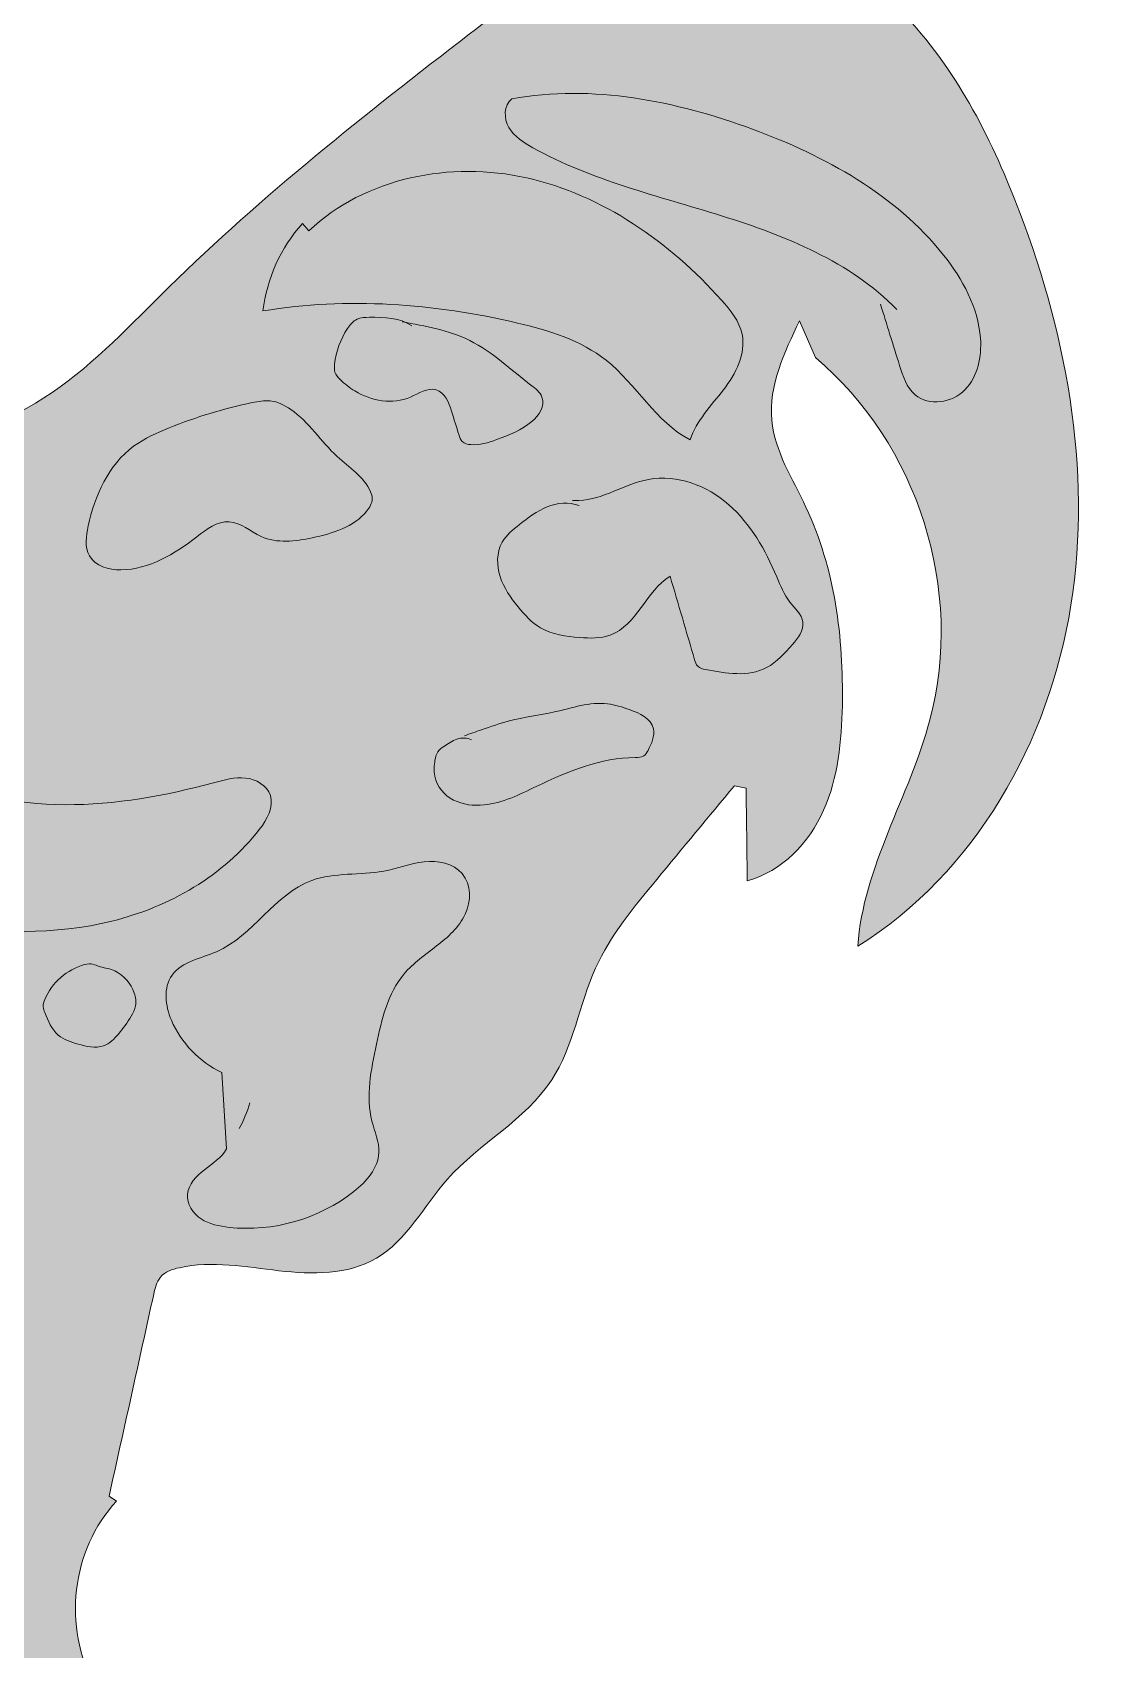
# Model space of a CAD drawing. Header units: inches. Extents: x 0.49 to 8.27, y -9.2 to -1.24.
# Drawn here: x 4.413 to 5.032, y -4.885 to -3.943 of the extents above; entities that cross this region are included whole.
import ezdxf

# ---------------------------------------------------------------- set-up
doc = ezdxf.new("R2010")
doc.units = ezdxf.units.IN
doc.header["$MEASUREMENT"] = 0
doc.layers.add('Coaster OPML design', color=7, linetype='Continuous', lineweight=0)

# ---------------------------------------------------------------- blocks, each defined once
blk = doc.blocks.new('Block_6')
at = {"layer": 'Coaster OPML design', "true_color": 0x321415, "transparency": 33554687}
h = blk.add_hatch(color=248, dxfattribs=at)
h.dxf.hatch_style = 2
edge = h.paths.add_edge_path()
edge.add_spline(control_points=[(4.10863, -3.8373), (4.14283, -3.90837), (4.17704, -3.97943), (4.21124, -4.05049), (4.22489, -4.07884), (4.23875, -4.10753), (4.25909, -4.13158), (4.27942, -4.15562), (4.30728, -4.17491), (4.33865, -4.17842), (4.36907, -4.18182), (4.39955, -4.17008), (4.42479, -4.15282), (4.45003, -4.13555), (4.47103, -4.11297), (4.4928, -4.09154), (4.5471, -4.03807), (4.60723, -3.99088), (4.66757, -3.94428), (4.70656, -3.91417), (4.74889, -3.88301), (4.79813, -3.87986), (4.84218, -3.87705), (4.88541, -3.89806), (4.91682, -3.92895), (4.94822, -3.95984), (4.9691, -3.9998), (4.98529, -4.0407), (5.01488, -4.11546), (5.03043, -4.19734), (5.01785, -4.27672), (5.00527, -4.3561), (4.9622, -4.43257), (4.89381, -4.47521), (4.89686, -4.42901), (4.9239, -4.38804), (4.93584, -4.34329), (4.95588, -4.26817), (4.92881, -4.18264), (4.86914, -4.13254), (4.86914, -4.13254), (4.85989, -4.1112), (4.85989, -4.1112), (4.851, -4.12942), (4.84187, -4.14883), (4.84378, -4.169), (4.8455, -4.18712), (4.85586, -4.20307), (4.86362, -4.21955), (4.88045, -4.25526), (4.88556, -4.29551), (4.88482, -4.33495), (4.88443, -4.35575), (4.88237, -4.37696), (4.87391, -4.39598), (4.86545, -4.415), (4.84969, -4.43171), (4.82949, -4.43701), (4.82926, -4.41906), (4.82902, -4.4011), (4.82879, -4.38315), (4.82879, -4.38315), (4.82202, -4.38171), (4.82202, -4.38171), (4.80693, -4.3999), (4.79184, -4.4181), (4.77674, -4.4363), (4.76334, -4.45247), (4.74977, -4.46889), (4.74116, -4.48802), (4.73158, -4.50931), (4.72838, -4.53347), (4.71561, -4.55302), (4.7003, -4.57643), (4.67357, -4.58981), (4.65498, -4.61073), (4.64118, -4.62626), (4.63151, -4.64625), (4.61357, -4.65678), (4.59686, -4.6666), (4.57615, -4.66621), (4.55687, -4.66402), (4.53759, -4.66182), (4.51794, -4.65812), (4.49899, -4.66228), (4.49485, -4.66319), (4.49054, -4.66462), (4.48783, -4.66787), (4.48557, -4.67058), (4.48474, -4.67417), (4.48398, -4.67762), (4.47532, -4.71683), (4.46666, -4.75603), (4.458, -4.79524), (4.458, -4.79524), (4.46222, -4.79827), (4.46222, -4.79827), (4.43602, -4.82641), (4.4307, -4.87178), (4.44968, -4.90518), (4.43383, -4.91238), (4.41756, -4.91866), (4.40098, -4.924), (4.39731, -4.92518), (4.39319, -4.92628), (4.38973, -4.92459), (4.38539, -4.92247), (4.3841, -4.91704), (4.3833, -4.91229), (4.37859, -4.88441), (4.37393, -4.85539), (4.3819, -4.82825), (4.38559, -4.81568), (4.3919, -4.80394), (4.39499, -4.7912), (4.39808, -4.77847), (4.39735, -4.7637), (4.38848, -4.75403), (4.38354, -4.74865), (4.37496, -4.74546), (4.36887, -4.7495), (4.36504, -4.75203), (4.36326, -4.75662), (4.36171, -4.76093), (4.34451, -4.80844), (4.32719, -4.85643), (4.32081, -4.90654), (4.31993, -4.91347), (4.3189, -4.92114), (4.31356, -4.92568), (4.30843, -4.93005), (4.30095, -4.93006), (4.29422, -4.92948), (4.27788, -4.92807), (4.26172, -4.92449), (4.24631, -4.91888), (4.27448, -4.88244), (4.2962, -4.84105), (4.31017, -4.79721), (4.31389, -4.78554), (4.3171, -4.77342), (4.31629, -4.7612), (4.31499, -4.74159), (4.30366, -4.72425), (4.29269, -4.70792), (4.26704, -4.66975), (4.2414, -4.63157), (4.21575, -4.5934), (4.21575, -4.5934), (4.23323, -4.58651), (4.23323, -4.58651), (4.15032, -4.56602), (4.06451, -4.53273), (4.01517, -4.46328), (3.98137, -4.41572), (3.96868, -4.35624), (3.9653, -4.29806), (3.96192, -4.23988), (3.96705, -4.18152), (3.96503, -4.12328), (3.96354, -4.08051), (3.95839, -4.03636), (3.97251, -3.99594), (3.98358, -3.96428), (4.0056, -3.93768), (4.02022, -3.90749), (4.03484, -3.8773), (4.04093, -3.83876), (4.02069, -3.81198), (4.0252, -3.83152), (4.03026, -3.85208), (4.04421, -3.86654), (4.05815, -3.88101), (4.08411, -3.88598), (4.09797, -3.87144), (4.10775, -3.86119), (4.10829, -3.84494), (4.10392, -3.83148), (4.09955, -3.81803), (4.09111, -3.80633), (4.08442, -3.79386), (4.06724, -3.76183), (4.06163, -3.72474), (4.04534, -3.69224), (4.02906, -3.65974), (3.99552, -3.63048), (3.95975, -3.63754), (3.94037, -3.64136), (3.92461, -3.65501), (3.91043, -3.66871), (3.89625, -3.68241), (3.88201, -3.6971), (3.86353, -3.70405), (3.84504, -3.71099), (3.82081, -3.70743), (3.81069, -3.69053), (3.81811, -3.71112), (3.83312, -3.72889), (3.85221, -3.73969), (3.83708, -3.76854), (3.82195, -3.79739), (3.80682, -3.82623), (3.83061, -3.82314), (3.85439, -3.82005), (3.87818, -3.81695), (3.87099, -3.84736), (3.86375, -3.87837), (3.86618, -3.90952), (3.86861, -3.94067), (3.88231, -3.97256), (3.90877, -3.98934), (3.89284, -3.97885), (3.88941, -3.95603), (3.89545, -3.93799), (3.90148, -3.91994), (3.91475, -3.90539), (3.9271, -3.89089), (3.93945, -3.87639), (3.95163, -3.8605), (3.95467, -3.84172), (3.95752, -3.82413), (3.95209, -3.80524), (3.9589, -3.78876), (3.96599, -3.77161), (3.98571, -3.75486), (3.97638, -3.73882), (3.97153, -3.73048), (3.96096, -3.72792), (3.95199, -3.72431), (3.94302, -3.7207), (3.93357, -3.71261), (3.93598, -3.70328), (3.93837, -3.69403), (3.95011, -3.69148), (3.95966, -3.69066), (3.98823, -3.68822), (4.0168, -3.68578), (4.04537, -3.68334)], knot_values=[0, 0, 0, 0, 1, 1, 1, 2, 2, 2, 3, 3, 3, 4, 4, 4, 5, 5, 5, 6, 6, 6, 7, 7, 7, 8, 8, 8, 9, 9, 9, 10, 10, 10, 11, 11, 11, 12, 12, 12, 13, 13, 13, 14, 14, 14, 15, 15, 15, 16, 16, 16, 17, 17, 17, 18, 18, 18, 19, 19, 19, 20, 20, 20, 21, 21, 21, 22, 22, 22, 23, 23, 23, 24, 24, 24, 25, 25, 25, 26, 26, 26, 27, 27, 27, 28, 28, 28, 29, 29, 29, 30, 30, 30, 31, 31, 31, 32, 32, 32, 33, 33, 33, 34, 34, 34, 35, 35, 35, 36, 36, 36, 37, 37, 37, 38, 38, 38, 39, 39, 39, 40, 40, 40, 41, 41, 41, 42, 42, 42, 43, 43, 43, 44, 44, 44, 45, 45, 45, 46, 46, 46, 47, 47, 47, 48, 48, 48, 49, 49, 49, 50, 50, 50, 51, 51, 51, 52, 52, 52, 53, 53, 53, 54, 54, 54, 55, 55, 55, 56, 56, 56, 57, 57, 57, 58, 58, 58, 59, 59, 59, 60, 60, 60, 61, 61, 61, 62, 62, 62, 63, 63, 63, 64, 64, 64, 65, 65, 65, 66, 66, 66, 67, 67, 67, 68, 68, 68, 69, 69, 69, 70, 70, 70, 71, 71, 71, 72, 72, 72, 73, 73, 73, 74, 74, 74, 75, 75, 75, 76, 76, 76, 77, 77, 77, 78, 78, 78, 79, 79, 79, 79], degree=3, periodic=0)
edge.add_line((4.04537, -3.68334), (4.10863, -3.8373))
at = {"layer": 'Coaster OPML design', "true_color": 0xfbd407, "transparency": 33554687}
h = blk.add_hatch(color=40, dxfattribs=at)
h.dxf.hatch_style = 2
edge = h.paths.add_edge_path()
edge.add_spline(control_points=[(4.90701, -4.10137), (4.91071, -4.11327), (4.91441, -4.12518), (4.91812, -4.13709), (4.92005, -4.14332), (4.9222, -4.14988), (4.92714, -4.15413), (4.93527, -4.16114), (4.94874, -4.15887), (4.95623, -4.15117), (4.96372, -4.14347), (4.96604, -4.13194), (4.96523, -4.12123), (4.96386, -4.10336), (4.95484, -4.08688), (4.94372, -4.07283), (4.91583, -4.0376), (4.87474, -4.01514), (4.83258, -3.99959), (4.78786, -3.9831), (4.73931, -3.97333), (4.69242, -3.98187), (4.68767, -3.98575), (4.68762, -3.99339), (4.69074, -3.99867), (4.69386, -4.00395), (4.69931, -4.00737), (4.70467, -4.01035), (4.73877, -4.02927), (4.77727, -4.03836), (4.8145, -4.04997), (4.85173, -4.06158), (4.88932, -4.07667), (4.9166, -4.10455)], knot_values=[0, 0, 0, 0, 1, 1, 1, 2, 2, 2, 3, 3, 3, 4, 4, 4, 5, 5, 5, 6, 6, 6, 7, 7, 7, 8, 8, 8, 9, 9, 9, 10, 10, 10, 11, 11, 11, 11], degree=3, periodic=0)
edge.add_line((4.9166, -4.10455), (4.90701, -4.10137))
h = blk.add_hatch(color=40, dxfattribs=at)
h.dxf.hatch_style = 2
edge = h.paths.add_edge_path()
edge.add_spline(control_points=[(4.5705, -4.0544), (4.55787, -4.0685), (4.54974, -4.08657), (4.54755, -4.10537), (4.59665, -4.09721), (4.64728, -4.10094), (4.69572, -4.11239), (4.71404, -4.11672), (4.7326, -4.1224), (4.74735, -4.13411), (4.76502, -4.14814), (4.77622, -4.17006), (4.79626, -4.18041), (4.79992, -4.16926), (4.80846, -4.16054), (4.81559, -4.15122), (4.82273, -4.1419), (4.82887, -4.13038), (4.82645, -4.1189), (4.82484, -4.11126), (4.81969, -4.10491), (4.81448, -4.0991), (4.78422, -4.06533), (4.74536, -4.03783), (4.70112, -4.0279), (4.65687, -4.01797), (4.60706, -4.02758), (4.57418, -4.05882), (4.57418, -4.05882), (4.5705, -4.0544), (4.5705, -4.0544)], knot_values=[0, 0, 0, 0, 1, 1, 1, 2, 2, 2, 3, 3, 3, 4, 4, 4, 5, 5, 5, 6, 6, 6, 7, 7, 7, 8, 8, 8, 9, 9, 9, 10, 10, 10, 10], degree=3, periodic=0)
h = blk.add_hatch(color=40, dxfattribs=at)
h.dxf.hatch_style = 2
edge = h.paths.add_edge_path()
edge.add_spline(control_points=[(4.6343, -4.11408), (4.62729, -4.10911), (4.61807, -4.109), (4.60948, -4.10908), (4.60704, -4.1091), (4.60452, -4.10914), (4.60231, -4.11018), (4.59994, -4.11129), (4.59821, -4.11342), (4.59676, -4.1156), (4.59264, -4.12179), (4.59004, -4.12897), (4.58924, -4.13636), (4.58908, -4.13789), (4.58899, -4.13948), (4.58946, -4.14094), (4.59, -4.14264), (4.59124, -4.14403), (4.59251, -4.14528), (4.59509, -4.14782), (4.59796, -4.15006), (4.60104, -4.15194), (4.61067, -4.1578), (4.62305, -4.15997), (4.63338, -4.15548), (4.63826, -4.15336), (4.64326, -4.14978), (4.64836, -4.15127), (4.65352, -4.15279), (4.6558, -4.15866), (4.65738, -4.16379), (4.65877, -4.16832), (4.66016, -4.17285), (4.66155, -4.17738), (4.662, -4.17882), (4.66248, -4.18032), (4.66354, -4.18139), (4.66481, -4.18265), (4.66668, -4.18306), (4.66847, -4.18319), (4.67361, -4.18357), (4.67869, -4.182), (4.68355, -4.18029), (4.69081, -4.17772), (4.69805, -4.1747), (4.70397, -4.16979), (4.70821, -4.16627), (4.7119, -4.16069), (4.70996, -4.15553), (4.70887, -4.15261), (4.70622, -4.15061), (4.70375, -4.14871), (4.692, -4.13967), (4.68118, -4.12915), (4.66791, -4.12256), (4.65567, -4.11648), (4.64198, -4.11406), (4.62851, -4.11172)], knot_values=[0, 0, 0, 0, 1, 1, 1, 2, 2, 2, 3, 3, 3, 4, 4, 4, 5, 5, 5, 6, 6, 6, 7, 7, 7, 8, 8, 8, 9, 9, 9, 10, 10, 10, 11, 11, 11, 12, 12, 12, 13, 13, 13, 14, 14, 14, 15, 15, 15, 16, 16, 16, 17, 17, 17, 18, 18, 18, 19, 19, 19, 19], degree=3, periodic=0)
edge.add_line((4.62851, -4.11172), (4.6343, -4.11408))
h = blk.add_hatch(color=40, dxfattribs=at)
h.dxf.hatch_style = 2
edge = h.paths.add_edge_path()
edge.add_spline(control_points=[(4.44583, -4.23048), (4.4446, -4.23631), (4.44362, -4.24276), (4.44659, -4.24792), (4.45007, -4.25399), (4.45786, -4.25614), (4.46485, -4.25607), (4.48124, -4.2559), (4.49615, -4.24682), (4.50911, -4.2368), (4.5147, -4.23247), (4.52087, -4.22765), (4.52794, -4.22811), (4.53479, -4.22856), (4.54021, -4.23385), (4.54647, -4.23667), (4.55568, -4.24082), (4.56635, -4.23947), (4.57624, -4.23741), (4.58804, -4.23495), (4.60042, -4.23111), (4.60806, -4.22178), (4.60972, -4.21974), (4.61117, -4.21731), (4.61114, -4.21467), (4.61113, -4.21326), (4.61069, -4.21189), (4.61013, -4.2106), (4.60639, -4.20187), (4.59776, -4.19649), (4.59077, -4.19007), (4.5813, -4.18137), (4.57427, -4.17003), (4.56371, -4.16269), (4.56014, -4.16021), (4.55612, -4.1582), (4.55179, -4.15774), (4.5483, -4.15737), (4.54478, -4.15803), (4.54134, -4.15874), (4.52483, -4.16218), (4.50863, -4.16708), (4.49298, -4.17337), (4.48574, -4.17629), (4.47856, -4.17953), (4.47227, -4.18415), (4.45761, -4.1949), (4.44947, -4.21323), (4.44583, -4.23048)], knot_values=[0, 0, 0, 0, 1, 1, 1, 2, 2, 2, 3, 3, 3, 4, 4, 4, 5, 5, 5, 6, 6, 6, 7, 7, 7, 8, 8, 8, 9, 9, 9, 10, 10, 10, 11, 11, 11, 12, 12, 12, 13, 13, 13, 14, 14, 14, 15, 15, 15, 16, 16, 16, 16], degree=3, periodic=0)
h = blk.add_hatch(color=40, dxfattribs=at)
h.dxf.hatch_style = 2
edge = h.paths.add_edge_path()
edge.add_spline(control_points=[(4.73152, -4.2187), (4.72564, -4.2163), (4.71883, -4.21704), (4.71294, -4.21942), (4.70704, -4.2218), (4.70189, -4.22568), (4.6969, -4.22962), (4.69308, -4.23263), (4.68922, -4.2358), (4.68683, -4.24003), (4.68346, -4.24601), (4.68349, -4.25346), (4.6856, -4.25998), (4.68771, -4.2665), (4.69171, -4.27224), (4.69602, -4.27757), (4.69981, -4.28226), (4.70397, -4.28679), (4.70918, -4.28982), (4.71598, -4.29376), (4.72402, -4.29485), (4.73186, -4.29545), (4.73785, -4.29591), (4.74405, -4.29611), (4.7497, -4.29403), (4.76518, -4.28835), (4.77057, -4.26851), (4.78454, -4.25972), (4.7893, -4.27597), (4.79406, -4.29222), (4.79883, -4.30848), (4.79922, -4.30982), (4.79965, -4.31123), (4.80064, -4.31222), (4.80182, -4.31339), (4.80355, -4.31376), (4.80518, -4.31408), (4.81706, -4.3164), (4.83002, -4.31859), (4.84075, -4.31298), (4.84673, -4.30985), (4.8513, -4.30463), (4.85571, -4.29952), (4.85894, -4.29579), (4.86239, -4.2914), (4.86176, -4.2865), (4.86118, -4.28187), (4.85719, -4.27857), (4.8543, -4.2749), (4.85086, -4.27052), (4.84882, -4.26524), (4.84664, -4.26012), (4.84002, -4.24454), (4.83145, -4.22939), (4.81874, -4.21821), (4.80603, -4.20704), (4.78862, -4.20028), (4.77199, -4.20341), (4.75805, -4.20603), (4.74563, -4.2152), (4.73146, -4.21572), (4.7302, -4.21577), (4.72894, -4.21575), (4.72768, -4.21572)], knot_values=[0, 0, 0, 0, 1, 1, 1, 2, 2, 2, 3, 3, 3, 4, 4, 4, 5, 5, 5, 6, 6, 6, 7, 7, 7, 8, 8, 8, 9, 9, 9, 10, 10, 10, 11, 11, 11, 12, 12, 12, 13, 13, 13, 14, 14, 14, 15, 15, 15, 16, 16, 16, 17, 17, 17, 18, 18, 18, 19, 19, 19, 20, 20, 20, 21, 21, 21, 21], degree=3, periodic=0)
edge.add_line((4.72768, -4.21572), (4.73152, -4.2187))
h = blk.add_hatch(color=40, dxfattribs=at)
h.dxf.hatch_style = 2
edge = h.paths.add_edge_path()
edge.add_spline(control_points=[(4.66895, -4.35509), (4.66641, -4.35363), (4.66322, -4.35371), (4.66045, -4.35464), (4.65767, -4.35556), (4.65522, -4.35724), (4.65281, -4.35889), (4.65153, -4.35977), (4.65022, -4.36068), (4.64933, -4.36196), (4.64833, -4.36341), (4.64796, -4.3652), (4.64768, -4.36694), (4.6472, -4.37001), (4.64694, -4.37317), (4.64753, -4.37623), (4.64868, -4.38221), (4.65308, -4.38727), (4.65849, -4.39006), (4.66391, -4.39285), (4.67022, -4.39354), (4.67628, -4.39291), (4.687, -4.39181), (4.69688, -4.38684), (4.7066, -4.38218), (4.72485, -4.37343), (4.74414, -4.36532), (4.76438, -4.36531), (4.76607, -4.36531), (4.76788, -4.36533), (4.76928, -4.36439), (4.77042, -4.36363), (4.77109, -4.36236), (4.77171, -4.36114), (4.77372, -4.35722), (4.77579, -4.35288), (4.7748, -4.34859), (4.77341, -4.34253), (4.76677, -4.33949), (4.76091, -4.33744), (4.75674, -4.33598), (4.75252, -4.33457), (4.74814, -4.33404), (4.73776, -4.33277), (4.7275, -4.33647), (4.7173, -4.33879), (4.70858, -4.34077), (4.69966, -4.34177), (4.691, -4.34398), (4.68551, -4.34539), (4.68015, -4.34728), (4.6748, -4.34916), (4.67146, -4.35034), (4.66812, -4.35152), (4.66478, -4.3527)], knot_values=[0, 0, 0, 0, 1, 1, 1, 2, 2, 2, 3, 3, 3, 4, 4, 4, 5, 5, 5, 6, 6, 6, 7, 7, 7, 8, 8, 8, 9, 9, 9, 10, 10, 10, 11, 11, 11, 12, 12, 12, 13, 13, 13, 14, 14, 14, 15, 15, 15, 16, 16, 16, 17, 17, 17, 18, 18, 18, 18], degree=3, periodic=0)
edge.add_line((4.66478, -4.3527), (4.66895, -4.35509))
h = blk.add_hatch(color=40, dxfattribs=at)
h.dxf.hatch_style = 2
edge = h.paths.add_edge_path()
edge.add_spline(control_points=[(4.33861, -4.35734), (4.32812, -4.35943), (4.31726, -4.35667), (4.3066, -4.35749), (4.29594, -4.35832), (4.28404, -4.36501), (4.28372, -4.3757), (4.28357, -4.38068), (4.28599, -4.38532), (4.28836, -4.3897), (4.29496, -4.40195), (4.30157, -4.4142), (4.30817, -4.42645), (4.31261, -4.43468), (4.31721, -4.44311), (4.32435, -4.44915), (4.33342, -4.45682), (4.34552, -4.45973), (4.35722, -4.46181), (4.39109, -4.46782), (4.42626, -4.4688), (4.45965, -4.46053), (4.49304, -4.45226), (4.5246, -4.43423), (4.5456, -4.40699), (4.54995, -4.40134), (4.55402, -4.39422), (4.55184, -4.38744), (4.54992, -4.38148), (4.54354, -4.37787), (4.5373, -4.37724), (4.53106, -4.37662), (4.52487, -4.37838), (4.51882, -4.38001), (4.49059, -4.38762), (4.46156, -4.39293), (4.43233, -4.39278), (4.4031, -4.39263), (4.37358, -4.38685), (4.3477, -4.37328), (4.3477, -4.37328), (4.33861, -4.35734), (4.33861, -4.35734)], knot_values=[0, 0, 0, 0, 1, 1, 1, 2, 2, 2, 3, 3, 3, 4, 4, 4, 5, 5, 5, 6, 6, 6, 7, 7, 7, 8, 8, 8, 9, 9, 9, 10, 10, 10, 11, 11, 11, 12, 12, 12, 13, 13, 13, 14, 14, 14, 14], degree=3, periodic=0)
h = blk.add_hatch(color=40, dxfattribs=at)
h.dxf.hatch_style = 2
edge = h.paths.add_edge_path()
edge.add_spline(control_points=[(4.5263, -4.59313), (4.52339, -4.59831), (4.51814, -4.60164), (4.51345, -4.60529), (4.50876, -4.60893), (4.50418, -4.61364), (4.50366, -4.61956), (4.50316, -4.62525), (4.50675, -4.63073), (4.51153, -4.63387), (4.5163, -4.63701), (4.5221, -4.63818), (4.52778, -4.6388), (4.5535, -4.64159), (4.5802, -4.63391), (4.6005, -4.61787), (4.60777, -4.61213), (4.61464, -4.60447), (4.61503, -4.59521), (4.61529, -4.58899), (4.61256, -4.58309), (4.61101, -4.57706), (4.60725, -4.56243), (4.61042, -4.54702), (4.6136, -4.53226), (4.61672, -4.51777), (4.62013, -4.50266), (4.62967, -4.49132), (4.63505, -4.48493), (4.64204, -4.48015), (4.64864, -4.47502), (4.65523, -4.46989), (4.66167, -4.46412), (4.66524, -4.45656), (4.66881, -4.44901), (4.66891, -4.43929), (4.6635, -4.43292), (4.65829, -4.42679), (4.64936, -4.42515), (4.64136, -4.42605), (4.63335, -4.42695), (4.62574, -4.42993), (4.61783, -4.43142), (4.60398, -4.43402), (4.58929, -4.43204), (4.57606, -4.43684), (4.55419, -4.44478), (4.54186, -4.46902), (4.52055, -4.47835), (4.51149, -4.48232), (4.50045, -4.4839), (4.49468, -4.49194), (4.48934, -4.49937), (4.49067, -4.50975), (4.49423, -4.51818), (4.49985, -4.53146), (4.51053, -4.54254), (4.52361, -4.54863), (4.52361, -4.54863), (4.5263, -4.59313), (4.5263, -4.59313)], knot_values=[0, 0, 0, 0, 1, 1, 1, 2, 2, 2, 3, 3, 3, 4, 4, 4, 5, 5, 5, 6, 6, 6, 7, 7, 7, 8, 8, 8, 9, 9, 9, 10, 10, 10, 11, 11, 11, 12, 12, 12, 13, 13, 13, 14, 14, 14, 15, 15, 15, 16, 16, 16, 17, 17, 17, 18, 18, 18, 19, 19, 19, 20, 20, 20, 20], degree=3, periodic=0)
h = blk.add_hatch(color=40, dxfattribs=at)
h.dxf.hatch_style = 2
edge = h.paths.add_edge_path()
edge.add_spline(control_points=[(4.44374, -4.48583), (4.43347, -4.48863), (4.42468, -4.49637), (4.42058, -4.50619), (4.42003, -4.50752), (4.41955, -4.50892), (4.41963, -4.51036), (4.41969, -4.51156), (4.42013, -4.5127), (4.42057, -4.51381), (4.42245, -4.51858), (4.42446, -4.52355), (4.42836, -4.52687), (4.43161, -4.52964), (4.43581, -4.53096), (4.43991, -4.53214), (4.44475, -4.53353), (4.44998, -4.53481), (4.45472, -4.53312), (4.45823, -4.53187), (4.46099, -4.52913), (4.46341, -4.52629), (4.46618, -4.52303), (4.46867, -4.51953), (4.47084, -4.51585), (4.47194, -4.51397), (4.47298, -4.512), (4.47338, -4.50986), (4.47384, -4.5074), (4.47344, -4.50484), (4.47265, -4.50247), (4.47078, -4.49688), (4.46653, -4.49218), (4.4613, -4.48952), (4.45853, -4.48811), (4.45574, -4.48798), (4.45287, -4.48708), (4.44946, -4.486), (4.44756, -4.48478), (4.44374, -4.48583)], knot_values=[0, 0, 0, 0, 1, 1, 1, 2, 2, 2, 3, 3, 3, 4, 4, 4, 5, 5, 5, 6, 6, 6, 7, 7, 7, 8, 8, 8, 9, 9, 9, 10, 10, 10, 11, 11, 11, 12, 12, 12, 13, 13, 13, 13], degree=3, periodic=0)
h = blk.add_hatch(color=40, dxfattribs=at)
h.dxf.hatch_style = 2
edge = h.paths.add_edge_path()
edge.add_spline(control_points=[(4.53982, -4.56627), (4.53844, -4.57151), (4.53638, -4.57656), (4.53372, -4.58127)], knot_values=[0, 0, 0, 0, 1, 1, 1, 1], degree=3, periodic=0)
edge.add_line((4.53372, -4.58127), (4.53982, -4.56627))
at = {"layer": 'Coaster OPML design', "color": 28, "lineweight": 80, "true_color": 0x401311}
for points, knots in [([(8.09986, -5.84706), (8.12642, -5.82127), (8.20802, -5.41406), (8.20802, -5.41406), (8.20802, -5.41406), (8.21038, -5.41507), (8.21038, -5.41507), (8.21876, -5.31126), (8.22303, -5.20629), (8.22303, -5.10032), (8.22303, -2.968), (6.49444, -1.23941), (4.36212, -1.23941), (2.2298, -1.23941), (0.50121, -2.968), (0.50121, -5.10032), (0.50121, -5.20629), (0.50548, -5.31126), (0.51385, -5.41507), (0.51385, -5.41507), (0.55906, -5.81435), (0.58293, -5.83975)], [0, 0, 0, 0, 1, 1, 1, 2, 2, 2, 3, 3, 3, 4, 4, 4, 5, 5, 5, 6, 6, 6, 7, 7, 7, 7]), ([(8.01672, -5.84283), (8.04136, -5.78894), (8.11221, -5.41507), (8.11221, -5.41507), (8.12035, -5.31424), (8.12449, -5.21229), (8.12449, -5.10937), (8.12449, -3.03838), (6.44563, -1.35952), (4.37464, -1.35952), (2.30365, -1.35952), (0.62478, -3.03838), (0.62478, -5.10937), (0.62478, -5.21229), (0.62893, -5.31424), (0.63706, -5.41507), (0.63706, -5.41507), (0.69301, -5.82512), (0.70301, -5.85438)], [0, 0, 0, 0, 1, 1, 1, 2, 2, 2, 3, 3, 3, 4, 4, 4, 5, 5, 5, 6, 6, 6, 6]), ([(7.89818, -5.83744), (7.93667, -5.79125), (8.00477, -5.41507), (8.00477, -5.41507), (8.01269, -5.31693), (8.01672, -5.2177), (8.01672, -5.11752), (8.01672, -3.10176), (6.38263, -1.46767), (4.36687, -1.46767), (2.35111, -1.46767), (0.71701, -3.10176), (0.71701, -5.11752), (0.71701, -5.2177), (0.72105, -5.31693), (0.72897, -5.41507), (0.72897, -5.41507), (0.79308, -5.79279), (0.82464, -5.84514)], [0, 0, 0, 0, 1, 1, 1, 2, 2, 2, 3, 3, 3, 4, 4, 4, 5, 5, 5, 6, 6, 6, 6]), ([(7.80734, -5.85284), (7.82736, -5.80126), (7.8896, -5.41507), (7.8896, -5.41507), (7.89728, -5.31992), (7.90119, -5.22371), (7.90119, -5.12659), (7.90119, -3.17225), (6.31688, -1.58794), (4.36254, -1.58794), (2.4082, -1.58794), (0.82389, -3.17225), (0.82389, -5.12659), (0.82389, -5.22371), (0.8278, -5.31992), (0.83548, -5.41507), (0.83548, -5.41507), (0.93626, -5.84668), (0.95011, -5.85438)], [0, 0, 0, 0, 1, 1, 1, 2, 2, 2, 3, 3, 3, 4, 4, 4, 5, 5, 5, 6, 6, 6, 6])]:
    blk.add_open_spline(points, degree=3, knots=knots, dxfattribs=at)
at = {"layer": 'Coaster OPML design', "color": 28, "lineweight": 80, "true_color": 0x451813}
blk.add_open_spline([(1.01324, -5.86143), (0.96381, -5.6293), (0.9378, -5.38847), (0.9378, -5.14156), (0.9378, -3.24628), (2.47044, -1.70986), (4.36106, -1.70986), (6.25167, -1.70986), (7.78432, -3.24628), (7.78432, -5.14156), (7.78432, -5.38668), (7.75868, -5.62581), (7.70994, -5.85638)], degree=3, knots=[0, 0, 0, 0, 1, 1, 1, 2, 2, 2, 3, 3, 3, 4, 4, 4, 4], dxfattribs=at)
at = {"layer": 'Coaster OPML design'}
for points, knots in [([(6.091, -5.41276), (6.10311, -5.32751), (6.10938, -5.24032), (6.10938, -5.15162), (6.10938, -4.16031), (5.32619, -3.3567), (4.36008, -3.3567), (3.39397, -3.3567), (2.61078, -4.16031), (2.61078, -5.15162), (2.61078, -5.24032), (2.61705, -5.32751), (2.62916, -5.41276), (2.62916, -5.41276), (0.96178, -5.41345), (0.96178, -5.41345), (0.95552, -5.32874), (0.95233, -5.24317), (0.95233, -5.15686), (0.95233, -3.26187), (2.48852, -1.72568), (4.38351, -1.72568), (6.27849, -1.72568), (7.81468, -3.26187), (7.81468, -5.15686), (7.81468, -5.24293), (7.81151, -5.32827), (7.80528, -5.41276)], [0, 0, 0, 0, 1, 1, 1, 2, 2, 2, 3, 3, 3, 4, 4, 4, 5, 5, 5, 6, 6, 6, 7, 7, 7, 8, 8, 8, 9, 9, 9, 9]), ([(4.90701, -4.10137), (4.91071, -4.11327), (4.91441, -4.12518), (4.91812, -4.13709), (4.92005, -4.14332), (4.9222, -4.14988), (4.92714, -4.15413), (4.93527, -4.16114), (4.94874, -4.15887), (4.95623, -4.15117), (4.96372, -4.14347), (4.96604, -4.13194), (4.96523, -4.12123), (4.96386, -4.10336), (4.95484, -4.08688), (4.94372, -4.07283), (4.91583, -4.0376), (4.87474, -4.01514), (4.83258, -3.99959), (4.78786, -3.9831), (4.73931, -3.97333), (4.69242, -3.98187), (4.68767, -3.98575), (4.68762, -3.99339), (4.69074, -3.99867), (4.69386, -4.00395), (4.69931, -4.00737), (4.70467, -4.01035), (4.73877, -4.02927), (4.77727, -4.03836), (4.8145, -4.04997), (4.85173, -4.06158), (4.88932, -4.07667), (4.9166, -4.10455)], [0, 0, 0, 0, 1, 1, 1, 2, 2, 2, 3, 3, 3, 4, 4, 4, 5, 5, 5, 6, 6, 6, 7, 7, 7, 8, 8, 8, 9, 9, 9, 10, 10, 10, 11, 11, 11, 11]), ([(4.5705, -4.0544), (4.55787, -4.0685), (4.54974, -4.08657), (4.54755, -4.10537), (4.59665, -4.09721), (4.64728, -4.10094), (4.69572, -4.11239), (4.71404, -4.11672), (4.7326, -4.1224), (4.74735, -4.13411), (4.76502, -4.14814), (4.77622, -4.17006), (4.79626, -4.18041), (4.79992, -4.16926), (4.80846, -4.16054), (4.81559, -4.15122), (4.82273, -4.1419), (4.82887, -4.13038), (4.82645, -4.1189), (4.82484, -4.11126), (4.81969, -4.10491), (4.81448, -4.0991), (4.78422, -4.06533), (4.74536, -4.03783), (4.70112, -4.0279), (4.65687, -4.01797), (4.60706, -4.02758), (4.57418, -4.05882), (4.57418, -4.05882), (4.5705, -4.0544), (4.5705, -4.0544)], [0, 0, 0, 0, 1, 1, 1, 2, 2, 2, 3, 3, 3, 4, 4, 4, 5, 5, 5, 6, 6, 6, 7, 7, 7, 8, 8, 8, 9, 9, 9, 10, 10, 10, 10]), ([(4.6343, -4.11408), (4.62729, -4.10911), (4.61807, -4.109), (4.60948, -4.10908), (4.60704, -4.1091), (4.60452, -4.10914), (4.60231, -4.11018), (4.59994, -4.11129), (4.59821, -4.11342), (4.59676, -4.1156), (4.59264, -4.12179), (4.59004, -4.12897), (4.58924, -4.13636), (4.58908, -4.13789), (4.58899, -4.13948), (4.58946, -4.14094), (4.59, -4.14264), (4.59124, -4.14403), (4.59251, -4.14528), (4.59509, -4.14782), (4.59796, -4.15006), (4.60104, -4.15194), (4.61067, -4.1578), (4.62305, -4.15997), (4.63338, -4.15548), (4.63826, -4.15336), (4.64326, -4.14978), (4.64836, -4.15127), (4.65352, -4.15279), (4.6558, -4.15866), (4.65738, -4.16379), (4.65877, -4.16832), (4.66016, -4.17285), (4.66155, -4.17738), (4.662, -4.17882), (4.66248, -4.18032), (4.66354, -4.18139), (4.66481, -4.18265), (4.66668, -4.18306), (4.66847, -4.18319), (4.67361, -4.18357), (4.67869, -4.182), (4.68355, -4.18029), (4.69081, -4.17772), (4.69805, -4.1747), (4.70397, -4.16979), (4.70821, -4.16627), (4.7119, -4.16069), (4.70996, -4.15553), (4.70887, -4.15261), (4.70622, -4.15061), (4.70375, -4.14871), (4.692, -4.13967), (4.68118, -4.12915), (4.66791, -4.12256), (4.65567, -4.11648), (4.64198, -4.11406), (4.62851, -4.11172)], [0, 0, 0, 0, 1, 1, 1, 2, 2, 2, 3, 3, 3, 4, 4, 4, 5, 5, 5, 6, 6, 6, 7, 7, 7, 8, 8, 8, 9, 9, 9, 10, 10, 10, 11, 11, 11, 12, 12, 12, 13, 13, 13, 14, 14, 14, 15, 15, 15, 16, 16, 16, 17, 17, 17, 18, 18, 18, 19, 19, 19, 19]), ([(4.44583, -4.23048), (4.4446, -4.23631), (4.44362, -4.24276), (4.44659, -4.24792), (4.45007, -4.25399), (4.45786, -4.25614), (4.46485, -4.25607), (4.48124, -4.2559), (4.49615, -4.24682), (4.50911, -4.2368), (4.5147, -4.23247), (4.52087, -4.22765), (4.52794, -4.22811), (4.53479, -4.22856), (4.54021, -4.23385), (4.54647, -4.23667), (4.55568, -4.24082), (4.56635, -4.23947), (4.57624, -4.23741), (4.58804, -4.23495), (4.60042, -4.23111), (4.60806, -4.22178), (4.60972, -4.21974), (4.61117, -4.21731), (4.61114, -4.21467), (4.61113, -4.21326), (4.61069, -4.21189), (4.61013, -4.2106), (4.60639, -4.20187), (4.59776, -4.19649), (4.59077, -4.19007), (4.5813, -4.18137), (4.57427, -4.17003), (4.56371, -4.16269), (4.56014, -4.16021), (4.55612, -4.1582), (4.55179, -4.15774), (4.5483, -4.15737), (4.54478, -4.15803), (4.54134, -4.15874), (4.52483, -4.16218), (4.50863, -4.16708), (4.49298, -4.17337), (4.48574, -4.17629), (4.47856, -4.17953), (4.47227, -4.18415), (4.45761, -4.1949), (4.44947, -4.21323), (4.44583, -4.23048)], [0, 0, 0, 0, 1, 1, 1, 2, 2, 2, 3, 3, 3, 4, 4, 4, 5, 5, 5, 6, 6, 6, 7, 7, 7, 8, 8, 8, 9, 9, 9, 10, 10, 10, 11, 11, 11, 12, 12, 12, 13, 13, 13, 14, 14, 14, 15, 15, 15, 16, 16, 16, 16]), ([(4.73152, -4.2187), (4.72564, -4.2163), (4.71883, -4.21704), (4.71294, -4.21942), (4.70704, -4.2218), (4.70189, -4.22568), (4.6969, -4.22962), (4.69308, -4.23263), (4.68922, -4.2358), (4.68683, -4.24003), (4.68346, -4.24601), (4.68349, -4.25346), (4.6856, -4.25998), (4.68771, -4.2665), (4.69171, -4.27224), (4.69602, -4.27757), (4.69981, -4.28226), (4.70397, -4.28679), (4.70918, -4.28982), (4.71598, -4.29376), (4.72402, -4.29485), (4.73186, -4.29545), (4.73785, -4.29591), (4.74405, -4.29611), (4.7497, -4.29403), (4.76518, -4.28835), (4.77057, -4.26851), (4.78454, -4.25972), (4.7893, -4.27597), (4.79406, -4.29222), (4.79883, -4.30848), (4.79922, -4.30982), (4.79965, -4.31123), (4.80064, -4.31222), (4.80182, -4.31339), (4.80355, -4.31376), (4.80518, -4.31408), (4.81706, -4.3164), (4.83002, -4.31859), (4.84075, -4.31298), (4.84673, -4.30985), (4.8513, -4.30463), (4.85571, -4.29952), (4.85894, -4.29579), (4.86239, -4.2914), (4.86176, -4.2865), (4.86118, -4.28187), (4.85719, -4.27857), (4.8543, -4.2749), (4.85086, -4.27052), (4.84882, -4.26524), (4.84664, -4.26012), (4.84002, -4.24454), (4.83145, -4.22939), (4.81874, -4.21821), (4.80603, -4.20704), (4.78862, -4.20028), (4.77199, -4.20341), (4.75805, -4.20603), (4.74563, -4.2152), (4.73146, -4.21572), (4.7302, -4.21577), (4.72894, -4.21575), (4.72768, -4.21572)], [0, 0, 0, 0, 1, 1, 1, 2, 2, 2, 3, 3, 3, 4, 4, 4, 5, 5, 5, 6, 6, 6, 7, 7, 7, 8, 8, 8, 9, 9, 9, 10, 10, 10, 11, 11, 11, 12, 12, 12, 13, 13, 13, 14, 14, 14, 15, 15, 15, 16, 16, 16, 17, 17, 17, 18, 18, 18, 19, 19, 19, 20, 20, 20, 21, 21, 21, 21]), ([(4.66895, -4.35509), (4.66641, -4.35363), (4.66322, -4.35371), (4.66045, -4.35464), (4.65767, -4.35556), (4.65522, -4.35724), (4.65281, -4.35889), (4.65153, -4.35977), (4.65022, -4.36068), (4.64933, -4.36196), (4.64833, -4.36341), (4.64796, -4.3652), (4.64768, -4.36694), (4.6472, -4.37001), (4.64694, -4.37317), (4.64753, -4.37623), (4.64868, -4.38221), (4.65308, -4.38727), (4.65849, -4.39006), (4.66391, -4.39285), (4.67022, -4.39354), (4.67628, -4.39291), (4.687, -4.39181), (4.69688, -4.38684), (4.7066, -4.38218), (4.72485, -4.37343), (4.74414, -4.36532), (4.76438, -4.36531), (4.76607, -4.36531), (4.76788, -4.36533), (4.76928, -4.36439), (4.77042, -4.36363), (4.77109, -4.36236), (4.77171, -4.36114), (4.77372, -4.35722), (4.77579, -4.35288), (4.7748, -4.34859), (4.77341, -4.34253), (4.76677, -4.33949), (4.76091, -4.33744), (4.75674, -4.33598), (4.75252, -4.33457), (4.74814, -4.33404), (4.73776, -4.33277), (4.7275, -4.33647), (4.7173, -4.33879), (4.70858, -4.34077), (4.69966, -4.34177), (4.691, -4.34398), (4.68551, -4.34539), (4.68015, -4.34728), (4.6748, -4.34916), (4.67146, -4.35034), (4.66812, -4.35152), (4.66478, -4.3527)], [0, 0, 0, 0, 1, 1, 1, 2, 2, 2, 3, 3, 3, 4, 4, 4, 5, 5, 5, 6, 6, 6, 7, 7, 7, 8, 8, 8, 9, 9, 9, 10, 10, 10, 11, 11, 11, 12, 12, 12, 13, 13, 13, 14, 14, 14, 15, 15, 15, 16, 16, 16, 17, 17, 17, 18, 18, 18, 18]), ([(4.33861, -4.35734), (4.32812, -4.35943), (4.31726, -4.35667), (4.3066, -4.35749), (4.29594, -4.35832), (4.28404, -4.36501), (4.28372, -4.3757), (4.28357, -4.38068), (4.28599, -4.38532), (4.28836, -4.3897), (4.29496, -4.40195), (4.30157, -4.4142), (4.30817, -4.42645), (4.31261, -4.43468), (4.31721, -4.44311), (4.32435, -4.44915), (4.33342, -4.45682), (4.34552, -4.45973), (4.35722, -4.46181), (4.39109, -4.46782), (4.42626, -4.4688), (4.45965, -4.46053), (4.49304, -4.45226), (4.5246, -4.43423), (4.5456, -4.40699), (4.54995, -4.40134), (4.55402, -4.39422), (4.55184, -4.38744), (4.54992, -4.38148), (4.54354, -4.37787), (4.5373, -4.37724), (4.53106, -4.37662), (4.52487, -4.37838), (4.51882, -4.38001), (4.49059, -4.38762), (4.46156, -4.39293), (4.43233, -4.39278), (4.4031, -4.39263), (4.37358, -4.38685), (4.3477, -4.37328), (4.3477, -4.37328), (4.33861, -4.35734), (4.33861, -4.35734)], [0, 0, 0, 0, 1, 1, 1, 2, 2, 2, 3, 3, 3, 4, 4, 4, 5, 5, 5, 6, 6, 6, 7, 7, 7, 8, 8, 8, 9, 9, 9, 10, 10, 10, 11, 11, 11, 12, 12, 12, 13, 13, 13, 14, 14, 14, 14]), ([(4.5263, -4.59313), (4.52339, -4.59831), (4.51814, -4.60164), (4.51345, -4.60529), (4.50876, -4.60893), (4.50418, -4.61364), (4.50366, -4.61956), (4.50316, -4.62525), (4.50675, -4.63073), (4.51153, -4.63387), (4.5163, -4.63701), (4.5221, -4.63818), (4.52778, -4.6388), (4.5535, -4.64159), (4.5802, -4.63391), (4.6005, -4.61787), (4.60777, -4.61213), (4.61464, -4.60447), (4.61503, -4.59521), (4.61529, -4.58899), (4.61256, -4.58309), (4.61101, -4.57706), (4.60725, -4.56243), (4.61042, -4.54702), (4.6136, -4.53226), (4.61672, -4.51777), (4.62013, -4.50266), (4.62967, -4.49132), (4.63505, -4.48493), (4.64204, -4.48015), (4.64864, -4.47502), (4.65523, -4.46989), (4.66167, -4.46412), (4.66524, -4.45656), (4.66881, -4.44901), (4.66891, -4.43929), (4.6635, -4.43292), (4.65829, -4.42679), (4.64936, -4.42515), (4.64136, -4.42605), (4.63335, -4.42695), (4.62574, -4.42993), (4.61783, -4.43142), (4.60398, -4.43402), (4.58929, -4.43204), (4.57606, -4.43684), (4.55419, -4.44478), (4.54186, -4.46902), (4.52055, -4.47835), (4.51149, -4.48232), (4.50045, -4.4839), (4.49468, -4.49194), (4.48934, -4.49937), (4.49067, -4.50975), (4.49423, -4.51818), (4.49985, -4.53146), (4.51053, -4.54254), (4.52361, -4.54863), (4.52361, -4.54863), (4.5263, -4.59313), (4.5263, -4.59313)], [0, 0, 0, 0, 1, 1, 1, 2, 2, 2, 3, 3, 3, 4, 4, 4, 5, 5, 5, 6, 6, 6, 7, 7, 7, 8, 8, 8, 9, 9, 9, 10, 10, 10, 11, 11, 11, 12, 12, 12, 13, 13, 13, 14, 14, 14, 15, 15, 15, 16, 16, 16, 17, 17, 17, 18, 18, 18, 19, 19, 19, 20, 20, 20, 20]), ([(4.44374, -4.48583), (4.43347, -4.48863), (4.42468, -4.49637), (4.42058, -4.50619), (4.42003, -4.50752), (4.41955, -4.50892), (4.41963, -4.51036), (4.41969, -4.51156), (4.42013, -4.5127), (4.42057, -4.51381), (4.42245, -4.51858), (4.42446, -4.52355), (4.42836, -4.52687), (4.43161, -4.52964), (4.43581, -4.53096), (4.43991, -4.53214), (4.44475, -4.53353), (4.44998, -4.53481), (4.45472, -4.53312), (4.45823, -4.53187), (4.46099, -4.52913), (4.46341, -4.52629), (4.46618, -4.52303), (4.46867, -4.51953), (4.47084, -4.51585), (4.47194, -4.51397), (4.47298, -4.512), (4.47338, -4.50986), (4.47384, -4.5074), (4.47344, -4.50484), (4.47265, -4.50247), (4.47078, -4.49688), (4.46653, -4.49218), (4.4613, -4.48952), (4.45853, -4.48811), (4.45574, -4.48798), (4.45287, -4.48708), (4.44946, -4.486), (4.44756, -4.48478), (4.44374, -4.48583)], [0, 0, 0, 0, 1, 1, 1, 2, 2, 2, 3, 3, 3, 4, 4, 4, 5, 5, 5, 6, 6, 6, 7, 7, 7, 8, 8, 8, 9, 9, 9, 10, 10, 10, 11, 11, 11, 12, 12, 12, 13, 13, 13, 13])]:
    blk.add_open_spline(points, degree=3, knots=knots, dxfattribs=at)
at = {"layer": 'Coaster OPML design', "color": 28, "lineweight": 120, "true_color": 0x451813}
blk.add_open_spline([(2.60684, -5.41252), (2.59473, -5.32738), (2.58846, -5.24029), (2.58846, -5.15171), (2.58846, -4.16163), (3.37165, -3.35901), (4.33776, -3.35901), (5.30387, -3.35901), (6.08705, -4.16163), (6.08705, -5.15171), (6.08705, -5.24029), (6.08078, -5.32738), (6.06868, -5.41252)], degree=3, knots=[0, 0, 0, 0, 1, 1, 1, 2, 2, 2, 3, 3, 3, 4, 4, 4, 4], dxfattribs=at)
at = {"layer": 'Coaster OPML design', "color": 28, "lineweight": 13, "true_color": 0x2f1313}
blk.add_open_spline([(4.10863, -3.8373), (4.14283, -3.90837), (4.17704, -3.97943), (4.21124, -4.05049), (4.22489, -4.07884), (4.23875, -4.10753), (4.25909, -4.13158), (4.27942, -4.15562), (4.30728, -4.17491), (4.33865, -4.17842), (4.36907, -4.18182), (4.39955, -4.17008), (4.42479, -4.15282), (4.45003, -4.13555), (4.47103, -4.11297), (4.4928, -4.09154), (4.5471, -4.03807), (4.60723, -3.99088), (4.66757, -3.94428), (4.70656, -3.91417), (4.74889, -3.88301), (4.79813, -3.87986), (4.84218, -3.87705), (4.88541, -3.89806), (4.91682, -3.92895), (4.94822, -3.95984), (4.9691, -3.9998), (4.98529, -4.0407), (5.01488, -4.11546), (5.03043, -4.19734), (5.01785, -4.27672), (5.00527, -4.3561), (4.9622, -4.43257), (4.89381, -4.47521), (4.89686, -4.42901), (4.9239, -4.38804), (4.93584, -4.34329), (4.95588, -4.26817), (4.92881, -4.18264), (4.86914, -4.13254), (4.86914, -4.13254), (4.85989, -4.1112), (4.85989, -4.1112), (4.851, -4.12942), (4.84187, -4.14883), (4.84378, -4.169), (4.8455, -4.18712), (4.85586, -4.20307), (4.86362, -4.21955), (4.88045, -4.25526), (4.88556, -4.29551), (4.88482, -4.33495), (4.88443, -4.35575), (4.88237, -4.37696), (4.87391, -4.39598), (4.86545, -4.415), (4.84969, -4.43171), (4.82949, -4.43701), (4.82926, -4.41906), (4.82902, -4.4011), (4.82879, -4.38315), (4.82879, -4.38315), (4.82202, -4.38171), (4.82202, -4.38171), (4.80693, -4.3999), (4.79184, -4.4181), (4.77674, -4.4363), (4.76334, -4.45247), (4.74977, -4.46889), (4.74116, -4.48802), (4.73158, -4.50931), (4.72838, -4.53347), (4.71561, -4.55302), (4.7003, -4.57643), (4.67357, -4.58981), (4.65498, -4.61073), (4.64118, -4.62626), (4.63151, -4.64625), (4.61357, -4.65678), (4.59686, -4.6666), (4.57615, -4.66621), (4.55687, -4.66402), (4.53759, -4.66182), (4.51794, -4.65812), (4.49899, -4.66228), (4.49485, -4.66319), (4.49054, -4.66462), (4.48783, -4.66787), (4.48557, -4.67058), (4.48474, -4.67417), (4.48398, -4.67762), (4.47532, -4.71683), (4.46666, -4.75603), (4.458, -4.79524), (4.458, -4.79524), (4.46222, -4.79827), (4.46222, -4.79827), (4.43602, -4.82641), (4.4307, -4.87178), (4.44968, -4.90518), (4.43383, -4.91238), (4.41756, -4.91866), (4.40098, -4.924), (4.39731, -4.92518), (4.39319, -4.92628), (4.38973, -4.92459), (4.38539, -4.92247), (4.3841, -4.91704), (4.3833, -4.91229), (4.37859, -4.88441), (4.37393, -4.85539), (4.3819, -4.82825), (4.38559, -4.81568), (4.3919, -4.80394), (4.39499, -4.7912), (4.39808, -4.77847), (4.39735, -4.7637), (4.38848, -4.75403), (4.38354, -4.74865), (4.37496, -4.74546), (4.36887, -4.7495), (4.36504, -4.75203), (4.36326, -4.75662), (4.36171, -4.76093), (4.34451, -4.80844), (4.32719, -4.85643), (4.32081, -4.90654), (4.31993, -4.91347), (4.3189, -4.92114), (4.31356, -4.92568), (4.30843, -4.93005), (4.30095, -4.93006), (4.29422, -4.92948), (4.27788, -4.92807), (4.26172, -4.92449), (4.24631, -4.91888), (4.27448, -4.88244), (4.2962, -4.84105), (4.31017, -4.79721), (4.31389, -4.78554), (4.3171, -4.77342), (4.31629, -4.7612), (4.31499, -4.74159), (4.30366, -4.72425), (4.29269, -4.70792), (4.26704, -4.66975), (4.2414, -4.63157), (4.21575, -4.5934), (4.21575, -4.5934), (4.23323, -4.58651), (4.23323, -4.58651), (4.15032, -4.56602), (4.06451, -4.53273), (4.01517, -4.46328), (3.98137, -4.41572), (3.96868, -4.35624), (3.9653, -4.29806), (3.96192, -4.23988), (3.96705, -4.18152), (3.96503, -4.12328), (3.96354, -4.08051), (3.95839, -4.03636), (3.97251, -3.99594), (3.98358, -3.96428), (4.0056, -3.93768), (4.02022, -3.90749), (4.03484, -3.8773), (4.04093, -3.83876), (4.02069, -3.81198), (4.0252, -3.83152), (4.03026, -3.85208), (4.04421, -3.86654), (4.05815, -3.88101), (4.08411, -3.88598), (4.09797, -3.87144), (4.10775, -3.86119), (4.10829, -3.84494), (4.10392, -3.83148), (4.09955, -3.81803), (4.09111, -3.80633), (4.08442, -3.79386), (4.06724, -3.76183), (4.06163, -3.72474), (4.04534, -3.69224), (4.02906, -3.65974), (3.99552, -3.63048), (3.95975, -3.63754), (3.94037, -3.64136), (3.92461, -3.65501), (3.91043, -3.66871), (3.89625, -3.68241), (3.88201, -3.6971), (3.86353, -3.70405), (3.84504, -3.71099), (3.82081, -3.70743), (3.81069, -3.69053), (3.81811, -3.71112), (3.83312, -3.72889), (3.85221, -3.73969), (3.83708, -3.76854), (3.82195, -3.79739), (3.80682, -3.82623), (3.83061, -3.82314), (3.85439, -3.82005), (3.87818, -3.81695), (3.87099, -3.84736), (3.86375, -3.87837), (3.86618, -3.90952), (3.86861, -3.94067), (3.88231, -3.97256), (3.90877, -3.98934), (3.89284, -3.97885), (3.88941, -3.95603), (3.89545, -3.93799), (3.90148, -3.91994), (3.91475, -3.90539), (3.9271, -3.89089), (3.93945, -3.87639), (3.95163, -3.8605), (3.95467, -3.84172), (3.95752, -3.82413), (3.95209, -3.80524), (3.9589, -3.78876), (3.96599, -3.77161), (3.98571, -3.75486), (3.97638, -3.73882), (3.97153, -3.73048), (3.96096, -3.72792), (3.95199, -3.72431), (3.94302, -3.7207), (3.93357, -3.71261), (3.93598, -3.70328), (3.93837, -3.69403), (3.95011, -3.69148), (3.95966, -3.69066), (3.98823, -3.68822), (4.0168, -3.68578), (4.04537, -3.68334)], degree=3, knots=[0, 0, 0, 0, 1, 1, 1, 2, 2, 2, 3, 3, 3, 4, 4, 4, 5, 5, 5, 6, 6, 6, 7, 7, 7, 8, 8, 8, 9, 9, 9, 10, 10, 10, 11, 11, 11, 12, 12, 12, 13, 13, 13, 14, 14, 14, 15, 15, 15, 16, 16, 16, 17, 17, 17, 18, 18, 18, 19, 19, 19, 20, 20, 20, 21, 21, 21, 22, 22, 22, 23, 23, 23, 24, 24, 24, 25, 25, 25, 26, 26, 26, 27, 27, 27, 28, 28, 28, 29, 29, 29, 30, 30, 30, 31, 31, 31, 32, 32, 32, 33, 33, 33, 34, 34, 34, 35, 35, 35, 36, 36, 36, 37, 37, 37, 38, 38, 38, 39, 39, 39, 40, 40, 40, 41, 41, 41, 42, 42, 42, 43, 43, 43, 44, 44, 44, 45, 45, 45, 46, 46, 46, 47, 47, 47, 48, 48, 48, 49, 49, 49, 50, 50, 50, 51, 51, 51, 52, 52, 52, 53, 53, 53, 54, 54, 54, 55, 55, 55, 56, 56, 56, 57, 57, 57, 58, 58, 58, 59, 59, 59, 60, 60, 60, 61, 61, 61, 62, 62, 62, 63, 63, 63, 64, 64, 64, 65, 65, 65, 66, 66, 66, 67, 67, 67, 68, 68, 68, 69, 69, 69, 70, 70, 70, 71, 71, 71, 72, 72, 72, 73, 73, 73, 74, 74, 74, 75, 75, 75, 76, 76, 76, 77, 77, 77, 78, 78, 78, 79, 79, 79, 79], dxfattribs=at)
at = {"layer": 'Coaster OPML design'}
blk.add_open_spline([(4.53982, -4.56627), (4.53844, -4.57151), (4.53638, -4.57656), (4.53372, -4.58127)], degree=3, dxfattribs=at)

msp = doc.modelspace()

# ---------------------------------------------------------------- block references
at = {"layer": 'Coaster OPML design'}
msp.add_blockref('Block_6', (0, 0), dxfattribs=at)

doc.saveas('drawing.dxf')
